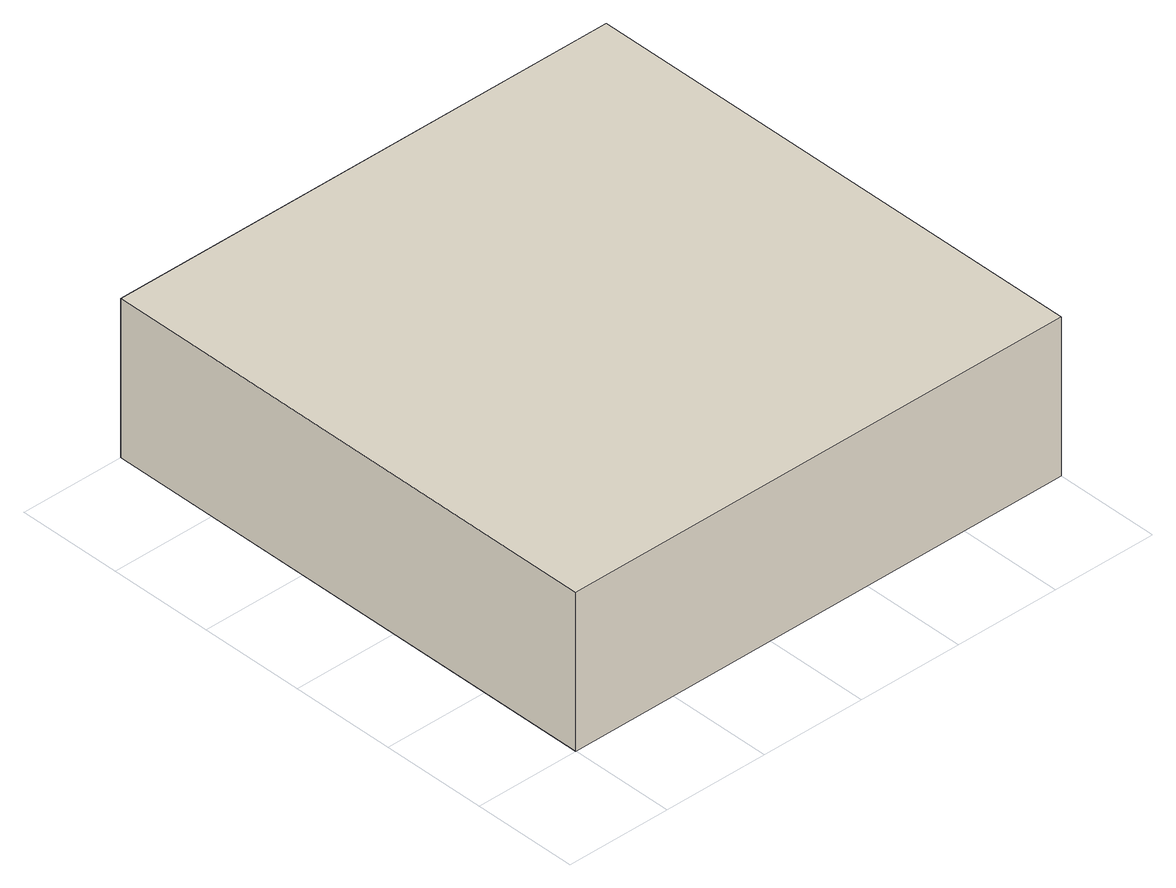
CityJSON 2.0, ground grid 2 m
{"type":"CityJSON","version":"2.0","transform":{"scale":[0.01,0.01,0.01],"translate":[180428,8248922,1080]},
"CityObjects":{
"building1":{"type":"Building","attributes":{"function":"1000","measuredHeight":3},"geometry":[{"type":"Solid","lod":"1","boundaries":[[[[0,1,2,3]],[[4,5,6,7]],[[0,4,7,3]],[[1,5,4,0]],[[2,6,5,1]],[[3,7,6,2]]]]}]}
},
"vertices":[
[1000,0,0],[1000,1000,0],[0,1000,0],[0,0,0],[1000,0,300],[1000,1000,300],[0,1000,300],[0,0,300]
]}
